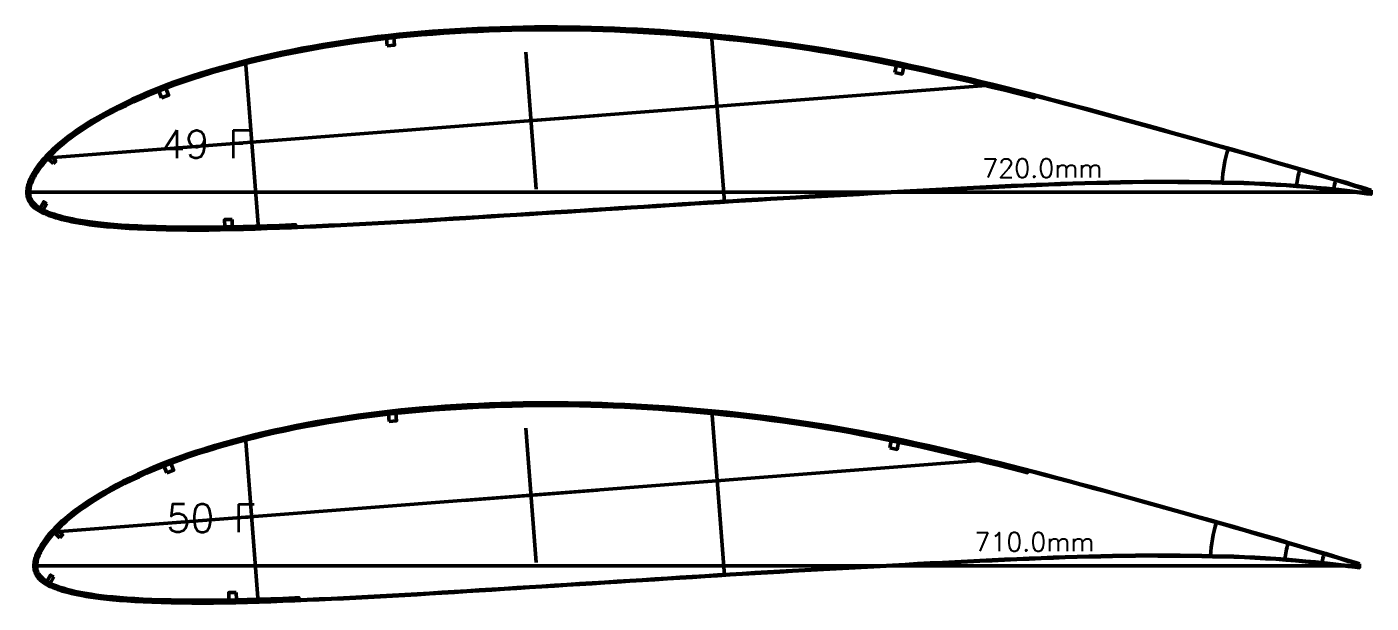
# Model space of a CAD drawing. Header units: metres. Extents: x -405 to 675, y -15418 to 133.
# Drawn here: x -270 to 450, y -9820 to -9511 of the extents above; entities that cross this region are included whole.
import ezdxf
from ezdxf.enums import TextEntityAlignment as Align

# ---------------------------------------------------------------- set-up
doc = ezdxf.new("R2010")
doc.units = ezdxf.units.M
for name, color, linetype, lineweight in [('FoilLayer', 7, 'Continuous', 50), ('RefFoilLayer', 7, 'Continuous', 50), ('StringerLayer', 7, 'Continuous', 50), ('SubLayer', 7, 'Continuous', 50), ('TextLayer', 7, 'Continuous', 50)]:
    doc.layers.add(name, color=color, linetype=linetype, lineweight=lineweight)
doc.styles.add('MSゴシック', font='romans')

msp = doc.modelspace()

# ---------------------------------------------------------------- linework, layer by layer
at = {"layer": 'FoilLayer'}
for points in [[(449.86, -9599.35), (447.66, -9598.64), (444.12, -9597.58), (440.29, -9596.39), (436.11, -9595.12), (431.55, -9593.77), (426.64, -9592.32), (421.45, -9590.78), (416.02, -9589.17), (410.43, -9587.52), (404.79, -9585.87), (399.1, -9584.25), (393.33, -9582.56), (387.5, -9580.85), (381.56, -9579.15), (375.54, -9577.43), (369.41, -9575.71), (363.16, -9573.95), (356.81, -9572.16), (350.39, -9570.36), (343.93, -9568.55), (337.45, -9566.74), (330.96, -9564.92), (324.47, -9563.12), (317.99, -9561.33), (311.52, -9559.55), (305.05, -9557.78), (298.61, -9556.03), (292.2, -9554.3), (285.8, -9552.59), (279.41, -9550.91), (273.04, -9549.24), (269.89, -9548.43), (269.62, -9549.44), (266.43, -9548.62), (260.09, -9547), (253.76, -9545.41), (247.44, -9543.85), (241.13, -9542.32), (234.81, -9540.8), (228.51, -9539.31), (222.26, -9537.84), (216.05, -9536.42), (209.89, -9535.04), (203.75, -9533.71), (197.64, -9532.42), (191.54, -9531.17), (185.45, -9529.97), (179.38, -9528.8), (173.31, -9527.68), (167.25, -9526.61), (161.19, -9525.58), (155.12, -9524.59), (149.05, -9523.65), (142.96, -9522.74), (136.86, -9521.88), (130.76, -9521.06), (124.66, -9520.27), (118.54, -9519.53), (112.42, -9518.83), (106.27, -9518.17), (100.11, -9517.55), (93.94, -9516.96), (87.77, -9516.41), (81.6, -9515.9), (75.43, -9515.42), (69.27, -9514.99), (63.12, -9514.6), (56.98, -9514.24), (50.84, -9513.94), (44.71, -9513.67), (38.58, -9513.45), (32.46, -9513.27), (26.35, -9513.13), (20.24, -9513.04), (14.13, -9512.99), (8.03, -9512.98), (1.92, -9513.02), (-4.18, -9513.1), (-10.28, -9513.23), (-16.37, -9513.39), (-22.45, -9513.61), (-28.52, -9513.86), (-34.57, -9514.16), (-40.62, -9514.5), (-46.64, -9514.89), (-52.63, -9515.32), (-58.59, -9515.79), (-64.5, -9516.3), (-70.37, -9516.87), (-76.22, -9517.5), (-82.06, -9518.19), (-87.88, -9518.93), (-93.69, -9519.71), (-99.48, -9520.55), (-105.25, -9521.44), (-110.99, -9522.39), (-116.7, -9523.38), (-122.37, -9524.42), (-128, -9525.52), (-133.59, -9526.66), (-139.13, -9527.86), (-144.62, -9529.11), (-150.06, -9530.42), (-155.45, -9531.79), (-160.8, -9533.2), (-166.08, -9534.66), (-171.25, -9536.15), (-176.32, -9537.68), (-181.28, -9539.26), (-186.13, -9540.89), (-190.87, -9542.57), (-195.52, -9544.3), (-200.05, -9546.07), (-204.47, -9547.89), (-208.75, -9549.73), (-212.9, -9551.61), (-216.9, -9553.5), (-220.74, -9555.39), (-224.4, -9557.27), (-227.86, -9559.13), (-231.12, -9560.95), (-234.17, -9562.75), (-237.03, -9564.5), (-239.69, -9566.22), (-242.17, -9567.89), (-244.47, -9569.5), (-246.59, -9571.06), (-248.56, -9572.56), (-250.37, -9574.01), (-252.04, -9575.41), (-253.58, -9576.77), (-255, -9578.08), (-256.31, -9579.35), (-257.52, -9580.58), (-258.65, -9581.76), (-259.68, -9582.9), (-260.63, -9584.01), (-261.51, -9585.08), (-262.32, -9586.12), (-263.07, -9587.13), (-263.76, -9588.12), (-264.39, -9589.07), (-264.97, -9589.99), (-265.5, -9590.91), (-266, -9591.79), (-266.44, -9592.62), (-266.82, -9593.44), (-267.17, -9594.27), (-267.49, -9595.08), (-267.76, -9595.83), (-267.98, -9596.55), (-268.16, -9597.28), (-268.3, -9598), (-268.4, -9598.7), (-268.47, -9599.37), (-268.5, -9600.04), (-268.49, -9600.65), (-268.45, -9601.26), (-268.36, -9601.87), (-268.2, -9602.49), (-268, -9603.1), (-267.73, -9603.71), (-267.42, -9604.32), (-267.05, -9604.91), (-266.61, -9605.48), (-266.11, -9606.05), (-265.55, -9606.61), (-264.94, -9607.16), (-264.27, -9607.69), (-263.54, -9608.2), (-262.76, -9608.7), (-261.91, -9609.17), (-261, -9609.64), (-260.01, -9610.09), (-258.96, -9610.53), (-257.83, -9610.96), (-256.63, -9611.39), (-255.35, -9611.82), (-253.99, -9612.25), (-252.53, -9612.67), (-250.99, -9613.09), (-249.32, -9613.5), (-247.53, -9613.91), (-245.6, -9614.31), (-243.52, -9614.71), (-241.28, -9615.11), (-238.85, -9615.51), (-236.23, -9615.9), (-233.4, -9616.27), (-230.32, -9616.62), (-226.97, -9616.95), (-223.33, -9617.26), (-219.39, -9617.56), (-215.17, -9617.83), (-210.65, -9618.07), (-205.86, -9618.27), (-200.78, -9618.43), (-195.44, -9618.56), (-189.9, -9618.66), (-184.2, -9618.73), (-178.38, -9618.76), (-172.48, -9618.74), (-166.47, -9618.66), (-160.33, -9618.54), (-154.08, -9618.38), (-147.74, -9618.2), (-141.32, -9617.98), (-134.82, -9617.75), (-128.26, -9617.5), (-126.06, -9617.41), (-126.02, -9618.46), (-121.63, -9618.29), (-115.03, -9618.02), (-108.44, -9617.72), (-101.83, -9617.41), (-95.19, -9617.07), (-88.52, -9616.73), (-81.84, -9616.37), (-75.17, -9616.01), (-68.5, -9615.63), (-61.82, -9615.23), (-55.12, -9614.82), (-48.38, -9614.39), (-41.63, -9613.97), (-34.86, -9613.56), (-28.08, -9613.14), (-21.29, -9612.71), (-14.48, -9612.28), (-7.67, -9611.84), (-0.85, -9611.41), (5.97, -9610.99), (12.78, -9610.57), (19.59, -9610.14), (26.4, -9609.71), (33.22, -9609.27), (40.03, -9608.84), (46.85, -9608.41), (53.67, -9607.98), (60.48, -9607.56), (67.29, -9607.13), (74.11, -9606.69), (80.92, -9606.25), (87.73, -9605.82), (94.52, -9605.39), (101.32, -9604.96), (108.11, -9604.55), (114.9, -9604.13), (121.68, -9603.73), (128.45, -9603.33), (135.22, -9602.94), (141.99, -9602.56), (148.78, -9602.18), (155.58, -9601.81), (162.39, -9601.44), (169.19, -9601.06), (176, -9600.68), (182.8, -9600.31), (189.6, -9599.94), (196.4, -9599.58), (203.2, -9599.22), (209.99, -9598.85), (216.77, -9598.49), (223.53, -9598.13), (230.28, -9597.79), (237.03, -9597.45), (243.79, -9597.13), (250.54, -9596.8), (257.26, -9596.48), (263.93, -9596.17), (270.55, -9595.88), (277.15, -9595.61), (283.72, -9595.36), (290.23, -9595.12), (296.67, -9594.91), (303.07, -9594.74), (309.47, -9594.61), (315.84, -9594.49), (322.15, -9594.36), (328.35, -9594.25), (334.43, -9594.21), (340.49, -9594.24), (346.55, -9594.27), (352.55, -9594.29), (358.47, -9594.35), (364.37, -9594.48), (370.25, -9594.62), (376.07, -9594.72), (381.81, -9594.87), (387.52, -9595.11), (393.27, -9595.4), (398.99, -9595.7), (404.57, -9596.01), (410.04, -9596.43), (415.48, -9596.91), (420.82, -9597.41), (425.98, -9597.9), (430.9, -9598.41), (435.55, -9598.92), (439.91, -9599.41), (443.96, -9599.88), (447.7, -9600.33), (450.01, -9600.63)], [(443.61, -9799.36), (441.44, -9798.67), (437.95, -9797.62), (434.18, -9796.45), (430.05, -9795.2), (425.55, -9793.87), (420.72, -9792.44), (415.6, -9790.91), (410.24, -9789.33), (404.73, -9787.7), (399.16, -9786.07), (393.55, -9784.47), (387.87, -9782.81), (382.11, -9781.12), (376.26, -9779.45), (370.32, -9777.75), (364.27, -9776.05), (358.11, -9774.32), (351.86, -9772.56), (345.53, -9770.78), (339.15, -9769), (332.76, -9767.2), (326.36, -9765.42), (319.97, -9763.64), (313.57, -9761.87), (307.19, -9760.12), (300.81, -9758.37), (294.46, -9756.64), (288.14, -9754.94), (281.83, -9753.26), (275.53, -9751.59), (269.25, -9749.95), (266.14, -9749.15), (265.87, -9750.16), (262.72, -9749.35), (256.47, -9747.76), (250.23, -9746.19), (244, -9744.65), (237.77, -9743.14), (231.54, -9741.64), (225.34, -9740.17), (219.17, -9738.73), (213.05, -9737.32), (206.97, -9735.96), (200.92, -9734.65), (194.89, -9733.38), (188.88, -9732.15), (182.87, -9730.96), (176.88, -9729.81), (170.9, -9728.71), (164.93, -9727.65), (158.95, -9726.64), (152.97, -9725.66), (146.97, -9724.73), (140.97, -9723.84), (134.96, -9722.99), (128.95, -9722.17), (122.92, -9721.4), (116.9, -9720.67), (110.85, -9719.98), (104.79, -9719.33), (98.72, -9718.71), (92.63, -9718.13), (86.55, -9717.59), (80.47, -9717.08), (74.38, -9716.62), (68.31, -9716.19), (62.24, -9715.8), (56.19, -9715.46), (50.13, -9715.15), (44.09, -9714.89), (38.05, -9714.67), (32.01, -9714.49), (25.98, -9714.36), (19.96, -9714.26), (13.94, -9714.22), (7.92, -9714.21), (1.9, -9714.25), (-4.12, -9714.33), (-10.14, -9714.45), (-16.14, -9714.62), (-22.14, -9714.83), (-28.12, -9715.08), (-34.09, -9715.37), (-40.05, -9715.71), (-45.99, -9716.09), (-51.9, -9716.51), (-57.77, -9716.98), (-63.6, -9717.49), (-69.39, -9718.05), (-75.16, -9718.67), (-80.91, -9719.35), (-86.66, -9720.07), (-92.39, -9720.85), (-98.1, -9721.68), (-103.79, -9722.56), (-109.45, -9723.48), (-115.07, -9724.46), (-120.67, -9725.49), (-126.22, -9726.57), (-131.73, -9727.7), (-137.19, -9728.88), (-142.61, -9730.12), (-147.97, -9731.41), (-153.28, -9732.75), (-158.56, -9734.15), (-163.77, -9735.59), (-168.87, -9737.05), (-173.87, -9738.56), (-178.75, -9740.12), (-183.53, -9741.73), (-188.21, -9743.38), (-192.79, -9745.09), (-197.26, -9746.84), (-201.62, -9748.63), (-205.85, -9750.45), (-209.94, -9752.3), (-213.88, -9754.16), (-217.67, -9756.03), (-221.27, -9757.88), (-224.69, -9759.71), (-227.9, -9761.51), (-230.91, -9763.28), (-233.72, -9765.01), (-236.35, -9766.71), (-238.79, -9768.35), (-241.06, -9769.94), (-243.16, -9771.48), (-245.09, -9772.96), (-246.88, -9774.39), (-248.52, -9775.77), (-250.04, -9777.1), (-251.44, -9778.4), (-252.74, -9779.65), (-253.93, -9780.86), (-255.04, -9782.03), (-256.06, -9783.15), (-257, -9784.24), (-257.86, -9785.3), (-258.66, -9786.33), (-259.4, -9787.33), (-260.08, -9788.29), (-260.7, -9789.23), (-261.27, -9790.14), (-261.8, -9791.04), (-262.28, -9791.91), (-262.72, -9792.73), (-263.1, -9793.54), (-263.44, -9794.35), (-263.75, -9795.15), (-264.02, -9795.89), (-264.24, -9796.6), (-264.41, -9797.32), (-264.55, -9798.03), (-264.65, -9798.72), (-264.72, -9799.38), (-264.75, -9800.04), (-264.74, -9800.64), (-264.7, -9801.24), (-264.61, -9801.84), (-264.46, -9802.44), (-264.25, -9803.05), (-264, -9803.65), (-263.69, -9804.25), (-263.32, -9804.83), (-262.89, -9805.39), (-262.4, -9805.95), (-261.85, -9806.5), (-261.25, -9807.04), (-260.58, -9807.56), (-259.87, -9808.07), (-259.1, -9808.56), (-258.26, -9809.03), (-257.36, -9809.48), (-256.39, -9809.93), (-255.35, -9810.36), (-254.24, -9810.79), (-253.06, -9811.21), (-251.8, -9811.64), (-250.45, -9812.06), (-249.02, -9812.48), (-247.5, -9812.89), (-245.86, -9813.29), (-244.09, -9813.69), (-242.19, -9814.09), (-240.14, -9814.48), (-237.92, -9814.88), (-235.53, -9815.27), (-232.95, -9815.66), (-230.15, -9816.02), (-227.12, -9816.37), (-223.81, -9816.69), (-220.22, -9817), (-216.34, -9817.29), (-212.18, -9817.56), (-207.73, -9817.8), (-203, -9818), (-197.99, -9818.16), (-192.73, -9818.28), (-187.26, -9818.38), (-181.64, -9818.45), (-175.91, -9818.48), (-170.09, -9818.46), (-164.16, -9818.38), (-158.11, -9818.26), (-151.94, -9818.1), (-145.69, -9817.92), (-139.36, -9817.71), (-132.95, -9817.48), (-126.48, -9817.23), (-124.31, -9817.15), (-124.27, -9818.2), (-119.94, -9818.03), (-113.43, -9817.76), (-106.93, -9817.47), (-100.41, -9817.16), (-93.87, -9816.83), (-87.29, -9816.49), (-80.7, -9816.14), (-74.12, -9815.78), (-67.55, -9815.41), (-60.97, -9815.02), (-54.35, -9814.61), (-47.71, -9814.19), (-41.05, -9813.77), (-34.37, -9813.36), (-27.69, -9812.95), (-20.99, -9812.53), (-14.28, -9812.1), (-7.56, -9811.67), (-0.84, -9811.25), (5.88, -9810.83), (12.61, -9810.41), (19.32, -9809.99), (26.04, -9809.57), (32.76, -9809.14), (39.48, -9808.71), (46.2, -9808.29), (52.92, -9807.87), (59.64, -9807.45), (66.36, -9807.02), (73.08, -9806.59), (79.8, -9806.16), (86.51, -9805.73), (93.21, -9805.31), (99.91, -9804.89), (106.6, -9804.48), (113.3, -9804.07), (119.99, -9803.67), (126.67, -9803.27), (133.34, -9802.89), (140.02, -9802.52), (146.71, -9802.15), (153.42, -9801.78), (160.13, -9801.42), (166.84, -9801.04), (173.55, -9800.67), (180.26, -9800.3), (186.97, -9799.94), (193.67, -9799.58), (200.38, -9799.22), (207.07, -9798.86), (213.76, -9798.5), (220.42, -9798.15), (227.08, -9797.81), (233.74, -9797.48), (240.4, -9797.16), (247.06, -9796.84), (253.68, -9796.52), (260.26, -9796.22), (266.79, -9795.93), (273.3, -9795.67), (279.78, -9795.42), (286.19, -9795.18), (292.55, -9794.98), (298.86, -9794.81), (305.17, -9794.67), (311.45, -9794.56), (317.68, -9794.43), (323.79, -9794.33), (329.79, -9794.28), (335.76, -9794.31), (341.74, -9794.34), (347.66, -9794.36), (353.49, -9794.42), (359.31, -9794.56), (365.11, -9794.69), (370.84, -9794.79), (376.5, -9794.93), (382.14, -9795.17), (387.81, -9795.46), (393.45, -9795.75), (398.96, -9796.06), (404.35, -9796.47), (409.71, -9796.94), (414.97, -9797.44), (420.07, -9797.92), (424.91, -9798.42), (429.5, -9798.93), (433.8, -9799.41), (437.8, -9799.87), (441.48, -9800.32), (443.76, -9800.62)]]:
    msp.add_lwpolyline(points, close=True, dxfattribs=at)
at = {"layer": 'RefFoilLayer'}
for points in [[(450, -9598.92), (447.79, -9598.21), (444.26, -9597.15), (440.42, -9595.96), (436.24, -9594.69), (431.68, -9593.34), (426.77, -9591.89), (421.58, -9590.35), (416.14, -9588.74), (410.55, -9587.09), (404.91, -9585.44), (399.23, -9583.82), (393.46, -9582.13), (387.62, -9580.42), (381.69, -9578.72), (375.66, -9577), (369.53, -9575.28), (363.28, -9573.52), (356.93, -9571.73), (350.52, -9569.93), (344.05, -9568.12), (337.57, -9566.3), (331.08, -9564.49), (324.59, -9562.69), (318.11, -9560.9), (311.63, -9559.11), (305.17, -9557.35), (298.73, -9555.59), (292.32, -9553.86), (285.92, -9552.16), (279.53, -9550.47), (273.15, -9548.8), (266.8, -9547.16), (260.46, -9545.55), (254.12, -9543.96), (247.8, -9542.39), (241.48, -9540.86), (235.16, -9539.34), (228.86, -9537.85), (222.6, -9536.38), (216.38, -9534.96), (210.21, -9533.57), (204.06, -9532.24), (197.94, -9530.95), (191.83, -9529.7), (185.74, -9528.49), (179.65, -9527.33), (173.57, -9526.21), (167.5, -9525.13), (161.43, -9524.1), (155.35, -9523.11), (149.27, -9522.17), (143.17, -9521.26), (137.07, -9520.39), (130.95, -9519.57), (124.84, -9518.78), (118.72, -9518.04), (112.58, -9517.34), (106.42, -9516.68), (100.25, -9516.05), (94.07, -9515.46), (87.89, -9514.91), (81.71, -9514.4), (75.54, -9513.93), (69.37, -9513.49), (63.21, -9513.1), (57.05, -9512.75), (50.9, -9512.44), (44.76, -9512.17), (38.63, -9511.95), (32.5, -9511.77), (26.37, -9511.63), (20.25, -9511.54), (14.13, -9511.49), (8.02, -9511.48), (1.9, -9511.52), (-4.21, -9511.6), (-10.32, -9511.73), (-16.42, -9511.9), (-22.51, -9512.11), (-28.59, -9512.36), (-34.66, -9512.66), (-40.71, -9513.01), (-46.75, -9513.39), (-52.75, -9513.82), (-58.72, -9514.29), (-64.64, -9514.81), (-70.53, -9515.38), (-76.39, -9516.01), (-82.24, -9516.7), (-88.09, -9517.44), (-93.91, -9518.23), (-99.71, -9519.07), (-105.49, -9519.96), (-111.25, -9520.91), (-116.97, -9521.9), (-122.66, -9522.95), (-128.3, -9524.05), (-133.91, -9525.2), (-139.46, -9526.4), (-144.97, -9527.65), (-150.42, -9528.96), (-155.83, -9530.34), (-161.2, -9531.76), (-166.49, -9533.22), (-171.69, -9534.71), (-176.78, -9536.25), (-181.75, -9537.83), (-186.63, -9539.47), (-191.4, -9541.16), (-196.06, -9542.9), (-200.62, -9544.69), (-205.06, -9546.51), (-209.37, -9548.37), (-213.54, -9550.25), (-217.57, -9552.16), (-221.43, -9554.06), (-225.11, -9555.95), (-228.59, -9557.82), (-231.88, -9559.66), (-234.96, -9561.47), (-237.84, -9563.24), (-240.53, -9564.97), (-243.03, -9566.66), (-245.35, -9568.29), (-247.5, -9569.87), (-249.5, -9571.39), (-251.33, -9572.86), (-253.03, -9574.28), (-254.59, -9575.66), (-256.04, -9577), (-257.38, -9578.29), (-258.61, -9579.54), (-259.76, -9580.75), (-260.82, -9581.92), (-261.79, -9583.06), (-262.7, -9584.16), (-263.53, -9585.23), (-264.3, -9586.27), (-265.01, -9587.29), (-265.67, -9588.27), (-266.27, -9589.24), (-266.81, -9590.18), (-267.32, -9591.09), (-267.79, -9591.98), (-268.21, -9592.86), (-268.57, -9593.72), (-268.9, -9594.57), (-269.19, -9595.39), (-269.44, -9596.2), (-269.63, -9597), (-269.78, -9597.78), (-269.89, -9598.55), (-269.97, -9599.31), (-270, -9600.04), (-269.99, -9600.77), (-269.93, -9601.51), (-269.81, -9602.24), (-269.62, -9602.98), (-269.37, -9603.7), (-269.06, -9604.42), (-268.68, -9605.12), (-268.24, -9605.81), (-267.74, -9606.48), (-267.17, -9607.12), (-266.54, -9607.74), (-265.86, -9608.34), (-265.13, -9608.91), (-264.34, -9609.47), (-263.49, -9610), (-262.59, -9610.51), (-261.62, -9611), (-260.59, -9611.47), (-259.5, -9611.93), (-258.34, -9612.37), (-257.1, -9612.81), (-255.8, -9613.25), (-254.41, -9613.69), (-252.93, -9614.12), (-251.35, -9614.55), (-249.65, -9614.97), (-247.84, -9615.37), (-245.89, -9615.78), (-243.79, -9616.18), (-241.52, -9616.59), (-239.07, -9616.99), (-236.43, -9617.39), (-233.57, -9617.76), (-230.46, -9618.12), (-227.09, -9618.44), (-223.44, -9618.76), (-219.49, -9619.05), (-215.25, -9619.33), (-210.72, -9619.57), (-205.9, -9619.77), (-200.81, -9619.93), (-195.47, -9620.06), (-189.91, -9620.16), (-184.2, -9620.23), (-178.38, -9620.26), (-172.46, -9620.24), (-166.44, -9620.16), (-160.29, -9620.03), (-154.04, -9619.88), (-147.69, -9619.7), (-141.27, -9619.48), (-134.77, -9619.25), (-128.2, -9619), (-121.61, -9618.74), (-115.01, -9618.46), (-108.41, -9618.17), (-101.81, -9617.86), (-95.17, -9617.52), (-88.5, -9617.18), (-81.82, -9616.82), (-75.14, -9616.46), (-68.47, -9616.08), (-61.8, -9615.68), (-55.09, -9615.27), (-48.35, -9614.84), (-41.6, -9614.42), (-34.83, -9614.01), (-28.05, -9613.59), (-21.26, -9613.16), (-14.45, -9612.72), (-7.64, -9612.29), (-0.82, -9611.86), (5.99, -9611.44), (12.81, -9611.02), (19.62, -9610.59), (26.43, -9610.16), (33.25, -9609.72), (40.06, -9609.29), (46.88, -9608.86), (53.7, -9608.43), (60.51, -9608.01), (67.32, -9607.58), (74.14, -9607.14), (80.95, -9606.7), (87.75, -9606.27), (94.55, -9605.84), (101.34, -9605.41), (108.13, -9605), (114.92, -9604.58), (121.71, -9604.18), (128.48, -9603.78), (135.25, -9603.39), (142.02, -9603.01), (148.81, -9602.63), (155.61, -9602.26), (162.41, -9601.89), (169.22, -9601.51), (176.02, -9601.13), (182.82, -9600.76), (189.62, -9600.39), (196.42, -9600.03), (203.22, -9599.66), (210.01, -9599.3), (216.79, -9598.93), (223.55, -9598.58), (230.3, -9598.24), (237.05, -9597.9), (243.81, -9597.58), (250.56, -9597.25), (257.28, -9596.93), (263.95, -9596.62), (270.57, -9596.33), (277.17, -9596.06), (283.74, -9595.81), (290.24, -9595.57), (296.68, -9595.36), (303.08, -9595.19), (309.48, -9595.06), (315.85, -9594.94), (322.16, -9594.81), (328.36, -9594.7), (334.43, -9594.66), (340.49, -9594.69), (346.55, -9594.72), (352.55, -9594.74), (358.46, -9594.8), (364.36, -9594.93), (370.24, -9595.07), (376.06, -9595.17), (381.79, -9595.31), (387.5, -9595.56), (393.25, -9595.85), (398.97, -9596.15), (404.54, -9596.46), (410, -9596.88), (415.44, -9597.36), (420.78, -9597.86), (425.94, -9598.35), (430.85, -9598.85), (435.5, -9599.37), (439.86, -9599.85), (443.91, -9600.32), (447.64, -9600.78), (449.95, -9601.08)], [(443.75, -9798.93), (441.57, -9798.24), (438.09, -9797.19), (434.31, -9796.02), (430.18, -9794.77), (425.68, -9793.44), (420.84, -9792), (415.72, -9790.48), (410.36, -9788.89), (404.85, -9787.27), (399.29, -9785.64), (393.68, -9784.04), (387.99, -9782.38), (382.24, -9780.69), (376.39, -9779.01), (370.44, -9777.32), (364.4, -9775.62), (358.23, -9773.88), (351.98, -9772.12), (345.65, -9770.35), (339.27, -9768.56), (332.88, -9766.77), (326.48, -9764.98), (320.09, -9763.21), (313.69, -9761.44), (307.31, -9759.68), (300.93, -9757.94), (294.58, -9756.21), (288.26, -9754.5), (281.95, -9752.82), (275.65, -9751.16), (269.36, -9749.52), (263.09, -9747.9), (256.84, -9746.3), (250.59, -9744.74), (244.36, -9743.19), (238.12, -9741.68), (231.89, -9740.18), (225.68, -9738.71), (219.5, -9737.26), (213.38, -9735.86), (207.29, -9734.5), (201.23, -9733.18), (195.19, -9731.91), (189.17, -9730.68), (183.16, -9729.49), (177.15, -9728.34), (171.16, -9727.23), (165.18, -9726.17), (159.19, -9725.15), (153.2, -9724.18), (147.19, -9723.25), (141.18, -9722.35), (135.16, -9721.5), (129.14, -9720.68), (123.11, -9719.91), (117.07, -9719.18), (111.01, -9718.49), (104.94, -9717.84), (98.86, -9717.22), (92.77, -9716.64), (86.67, -9716.09), (80.58, -9715.59), (74.49, -9715.12), (68.41, -9714.69), (62.33, -9714.31), (56.26, -9713.96), (50.2, -9713.65), (44.14, -9713.39), (38.09, -9713.17), (32.04, -9712.99), (26, -9712.86), (19.97, -9712.76), (13.94, -9712.72), (7.91, -9712.71), (1.88, -9712.75), (-4.15, -9712.83), (-10.18, -9712.95), (-16.19, -9713.12), (-22.2, -9713.33), (-28.19, -9713.58), (-34.18, -9713.88), (-40.15, -9714.22), (-46.1, -9714.6), (-52.02, -9715.02), (-57.9, -9715.48), (-63.74, -9715.99), (-69.55, -9716.56), (-75.33, -9717.18), (-81.1, -9717.86), (-86.86, -9718.59), (-92.61, -9719.36), (-98.33, -9720.19), (-104.03, -9721.08), (-109.7, -9722.01), (-115.35, -9722.99), (-120.95, -9724.02), (-126.52, -9725.1), (-132.05, -9726.24), (-137.53, -9727.42), (-142.96, -9728.66), (-148.34, -9729.95), (-153.67, -9731.3), (-158.96, -9732.71), (-164.18, -9734.14), (-169.3, -9735.62), (-174.32, -9737.13), (-179.23, -9738.7), (-184.03, -9740.31), (-188.74, -9741.98), (-193.34, -9743.69), (-197.83, -9745.45), (-202.21, -9747.25), (-206.46, -9749.08), (-210.58, -9750.94), (-214.54, -9752.82), (-218.35, -9754.7), (-221.98, -9756.56), (-225.42, -9758.4), (-228.66, -9760.22), (-231.69, -9762), (-234.54, -9763.75), (-237.19, -9765.46), (-239.65, -9767.12), (-241.94, -9768.73), (-244.07, -9770.29), (-246.03, -9771.79), (-247.84, -9773.24), (-249.52, -9774.64), (-251.06, -9776), (-252.48, -9777.32), (-253.8, -9778.6), (-255.02, -9779.83), (-256.15, -9781.02), (-257.19, -9782.17), (-258.16, -9783.29), (-259.05, -9784.38), (-259.87, -9785.44), (-260.63, -9786.46), (-261.33, -9787.46), (-261.98, -9788.44), (-262.57, -9789.39), (-263.11, -9790.31), (-263.61, -9791.22), (-264.07, -9792.09), (-264.48, -9792.96), (-264.84, -9793.81), (-265.16, -9794.64), (-265.46, -9795.45), (-265.7, -9796.25), (-265.89, -9797.04), (-266.03, -9797.81), (-266.15, -9798.57), (-266.22, -9799.32), (-266.25, -9800.04), (-266.24, -9800.76), (-266.18, -9801.49), (-266.06, -9802.21), (-265.88, -9802.93), (-265.63, -9803.65), (-265.32, -9804.36), (-264.95, -9805.05), (-264.52, -9805.73), (-264.02, -9806.39), (-263.46, -9807.02), (-262.84, -9807.63), (-262.17, -9808.22), (-261.45, -9808.79), (-260.67, -9809.34), (-259.83, -9809.86), (-258.94, -9810.37), (-257.98, -9810.85), (-256.97, -9811.31), (-255.89, -9811.76), (-254.75, -9812.2), (-253.53, -9812.64), (-252.24, -9813.07), (-250.87, -9813.5), (-249.41, -9813.92), (-247.86, -9814.35), (-246.19, -9814.76), (-244.4, -9815.16), (-242.47, -9815.56), (-240.4, -9815.96), (-238.17, -9816.36), (-235.75, -9816.76), (-233.15, -9817.14), (-230.32, -9817.52), (-227.26, -9817.86), (-223.94, -9818.19), (-220.33, -9818.5), (-216.44, -9818.79), (-212.26, -9819.06), (-207.79, -9819.3), (-203.04, -9819.5), (-198.03, -9819.65), (-192.75, -9819.78), (-187.28, -9819.88), (-181.64, -9819.95), (-175.9, -9819.98), (-170.07, -9819.96), (-164.13, -9819.88), (-158.07, -9819.76), (-151.9, -9819.6), (-145.64, -9819.42), (-139.31, -9819.21), (-132.89, -9818.98), (-126.42, -9818.73), (-119.92, -9818.48), (-113.41, -9818.21), (-106.91, -9817.92), (-100.39, -9817.61), (-93.84, -9817.28), (-87.27, -9816.94), (-80.68, -9816.59), (-74.1, -9816.23), (-67.52, -9815.86), (-60.94, -9815.46), (-54.32, -9815.05), (-47.68, -9814.64), (-41.02, -9814.22), (-34.34, -9813.81), (-27.66, -9813.4), (-20.96, -9812.98), (-14.25, -9812.55), (-7.53, -9812.12), (-0.81, -9811.7), (5.91, -9811.28), (12.63, -9810.86), (19.35, -9810.44), (26.06, -9810.02), (32.79, -9809.59), (39.51, -9809.16), (46.23, -9808.74), (52.95, -9808.32), (59.67, -9807.89), (66.39, -9807.47), (73.11, -9807.04), (79.82, -9806.61), (86.54, -9806.18), (93.24, -9805.75), (99.94, -9805.34), (106.63, -9804.93), (113.33, -9804.52), (120.02, -9804.12), (126.7, -9803.72), (133.37, -9803.34), (140.05, -9802.96), (146.74, -9802.6), (153.45, -9802.23), (160.16, -9801.86), (166.87, -9801.49), (173.58, -9801.12), (180.28, -9800.75), (186.99, -9800.38), (193.7, -9800.03), (200.4, -9799.67), (207.1, -9799.31), (213.78, -9798.95), (220.45, -9798.6), (227.1, -9798.26), (233.76, -9797.93), (240.42, -9797.61), (247.08, -9797.29), (253.7, -9796.97), (260.28, -9796.67), (266.81, -9796.38), (273.32, -9796.12), (279.8, -9795.87), (286.21, -9795.63), (292.56, -9795.43), (298.87, -9795.26), (305.18, -9795.12), (311.46, -9795.01), (317.69, -9794.88), (323.79, -9794.78), (329.78, -9794.73), (335.76, -9794.76), (341.74, -9794.79), (347.65, -9794.81), (353.48, -9794.87), (359.3, -9795), (365.1, -9795.14), (370.83, -9795.24), (376.48, -9795.38), (382.11, -9795.62), (387.79, -9795.91), (393.43, -9796.2), (398.92, -9796.51), (404.31, -9796.92), (409.67, -9797.39), (414.93, -9797.89), (420.02, -9798.37), (424.86, -9798.87), (429.45, -9799.38), (433.75, -9799.85), (437.74, -9800.32), (441.42, -9800.76), (443.7, -9801.06)]]:
    msp.add_lwpolyline(points, close=True, dxfattribs=at)
at = {"layer": 'StringerLayer'}
for points in [[(-77, -9521.61), (-73.02, -9521.18), (-73.45, -9517.21), (-77.43, -9517.63), (-77, -9521.61)], [(194.91, -9535.93), (198.82, -9536.75), (199.65, -9532.84), (195.73, -9532.01), (194.91, -9535.93)], [(-197.86, -9549.51), (-194.13, -9548.05), (-195.59, -9544.33), (-199.32, -9545.79), (-197.86, -9549.51)], [(-255.89, -9584.67), (-254.52, -9583.22), (-257.42, -9580.47), (-258.8, -9581.92), (-255.89, -9584.67)], [(-259.23, -9606.09), (-260.97, -9605.11), (-262.94, -9608.59), (-261.19, -9609.58), (-259.23, -9606.09)], [(-160.11, -9614.53), (-164.11, -9614.61), (-164.03, -9618.61), (-160.03, -9618.53), (-160.11, -9614.53)], [(-75.95, -9722.78), (-71.97, -9722.35), (-72.4, -9718.37), (-76.38, -9718.8), (-75.95, -9722.78)], [(192.16, -9736.89), (196.07, -9737.71), (196.9, -9733.8), (192.98, -9732.97), (192.16, -9736.89)], [(-195.11, -9750.29), (-191.38, -9748.83), (-192.84, -9745.11), (-196.57, -9746.57), (-195.11, -9750.29)], [(-252.29, -9784.95), (-250.92, -9783.5), (-253.82, -9780.74), (-255.2, -9782.2), (-252.29, -9784.95)], [(-255.58, -9805.95), (-257.32, -9804.96), (-259.29, -9808.45), (-257.54, -9809.43), (-255.58, -9805.95)], [(-157.86, -9814.25), (-161.86, -9814.33), (-161.78, -9818.33), (-157.78, -9818.25), (-157.86, -9814.25)]]:
    msp.add_lwpolyline(points, dxfattribs=at)
at = {"layer": 'SubLayer'}
for p, q in [((96.76, -9515.72), (103.65, -9605.27)), ((-2.82, -9525.03), (2.82, -9598.33)), ((-152.91, -9529.6), (-145.98, -9619.64)), ((248.47, -9542.56), (-260.65, -9581.74)), ((-36.42, -9564.48), (36.42, -9558.88)), ((-270, -9600), (450, -9600)), ((96.82, -9717.02), (103.6, -9805.11)), ((-2.77, -9726.26), (2.77, -9798.16)), ((-152.84, -9731.09), (-146.04, -9819.43)), ((245.02, -9743.36), (-257.03, -9781.99)), ((-35.73, -9764.96), (35.73, -9759.46)), ((-266.25, -9800), (443.75, -9800))]:
    msp.add_line(p, q, dxfattribs=at)
for centre, radius, start, end in [((450, -9600), 80, 163.17148, 176.14108), ((450, -9600), 40, 162.4543, 174.8937), ((450, -9600), 20, 161.41232, 175.18766), ((443.75, -9800), 80, 163.19197, 176.17225), ((443.75, -9800), 40, 162.47828, 174.8927), ((443.75, -9800), 20, 161.45955, 175.15464)]:
    msp.add_arc(centre, radius, start, end, dxfattribs=at)

# ---------------------------------------------------------------- texts
at = {"layer": 'TextLayer', "style": 'MSゴシック'}
for s, p in [('49 F', (-198, -9581.83)), ('50 F', (-195.25, -9782.08))]:
    msp.add_text(s, height=15, dxfattribs=at).set_placement(p)
for s, p in [('720.0mm', (306, -9595.13)), ('710.0mm', (301.75, -9795.2))]:
    msp.add_text(s, height=10, dxfattribs=at).set_placement(p, align=Align.BOTTOM_RIGHT)

doc.saveas('drawing.dxf')
